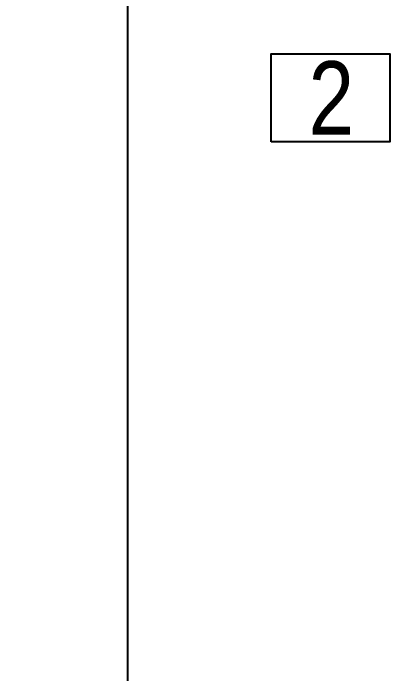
# Model space of a CAD drawing. Header units: millimetres. Extents: x 0 to 594, y 0 to 420.
# Drawn here: x 233.22 to 246.05, y 357.88 to 380.38 of the extents above; entities that cross this region are included whole.
import ezdxf
from ezdxf.enums import TextEntityAlignment as Align

# ---------------------------------------------------------------- set-up
doc = ezdxf.new("R2010")
doc.units = ezdxf.units.MM
doc.header["$LTSCALE"] = 0.25
doc.layers.add('주석', color=7, linetype='Continuous')
doc.layers.add('치수', color=1, linetype='Continuous')
doc.styles.add('AdskIsoAnnotation', font='arial.ttf', dxfattribs={"width": 0.8, "height": 1})
doc.styles.add('AdskIsoMetric', font='arial.ttf', dxfattribs={"width": 0.8, "height": 2.5})
doc.styles.add('AdskIsoMetric30', font='arial.ttf', dxfattribs={"width": 0.8, "oblique": 30, "height": 2.5})
doc.dimstyles.new('AdskIsoMetric', dxfattribs={"dimtxt": 2.5, "dimasz": 2.5, "dimexe": 1, "dimexo": 2, "dimgap": 0.8, "dimtad": 1, "dimdec": 0, "dimrnd": 1, "dimzin": 0, "dimdsep": 46, "dimtxsty": 'AdskIsoMetric', "dimcen": 0, "dimclrt": 7, "dimadec": 0, "dimazin": 0, "dimtfac": 1, "dimtdec": 0, "dimtmove": 1, "dimatfit": 3, "dimfxl": 0, "dimfrac": 2, "dimtolj": 1, "dimtzin": 0, "dimarcsym": 0})

# ---------------------------------------------------------------- blocks, each defined once
blk = doc.blocks.new('*D25')
at = {"layer": 'Defpoints', "color": 0}
for p in [(237.123, 387.5), (250.114, 380), (250.114, 222.375)]:
    blk.add_point(p, dxfattribs=at)
at = {"layer": '치수', "color": 0, "lineweight": -2}
for p, q in [((248.114, 381.155), (236.123, 388.077)), ((237.123, 232.375), (237.123, 385)), ((248.114, 223.53), (236.123, 230.453))]:
    blk.add_line(p, q, dxfattribs=at)
at = {"layer": '치수', "color": 0}
for points in [[(236.707, 385), (237.54, 385), (237.123, 387.5)], [(236.707, 232.375), (237.54, 232.375), (237.123, 229.875)]]:
    blk.add_solid(points, dxfattribs=at)
at = {"layer": '치수', "color": 7, "insert": (234.857, 309.996), "char_height": 2.5, "attachment_point": 5, "rotation": 90, "style": 'AdskIsoMetric30'}
blk.add_mtext('\\A1;4479', dxfattribs=at)
blk = doc.blocks.new('AnnoRect')
at = {"color": 0, "linetype": 'ByBlock', "lineweight": -2}
blk.add_wipeout([(-0.8095, -0.6), (-0.8095, 0.6), (0.8095, 0.6), (0.8095, -0.6)], dxfattribs=at)
blk.add_lwpolyline([(-0.8095, -0.6), (-0.8095, 0.6), (0.8095, 0.6), (0.8095, -0.6)], close=True, dxfattribs=at)
at = {"color": 0, "linetype": 'ByBlock', "lineweight": -2, "style": 'AdskIsoAnnotation', "width": 0.8}
blk.add_attdef('XX', text='', height=1, dxfattribs=at).set_placement((0, 0), align=Align.MIDDLE_CENTER)

msp = doc.modelspace()

# ---------------------------------------------------------------- dimensions: what is measured, and where the dimension line sits
at = {"layer": '치수'}
dim = msp.add_linear_dim(base=(237.123, 387.5), p1=(250.114, 222.375), p2=(250.114, 380), angle=90, text='4479', dimstyle='AdskIsoMetric', override={"dimtad": 0, "dimlfac": 28.413025, "dimtxsty": 'AdskIsoMetric30', "dimse1": 0, "dimse2": 0, "dimsd1": 0, "dimsd2": 0, "dimtmove": 1}, dxfattribs=at)
dim.commit()
dim.dimension.update_dxf_attribs({"geometry": '*D25', "text_midpoint": (234.857, 309.996), "dimtype": 160})

# ---------------------------------------------------------------- next in the draw order: block references
at = {"layer": '주석'}
ref = msp.add_blockref('AnnoRect', (244.024, 377.5), dxfattribs=dict(at, xscale=2.5, yscale=2.5, zscale=2.5))
ref.add_attrib('XX_001', '2', (243.28, 376.245), dxfattribs={"layer": '0', "color": 0, "linetype": 'ByBlock', "lineweight": -2, "height": 2.5, "style": 'AdskIsoAnnotation', "width": 0.8})

doc.saveas('drawing.dxf')
